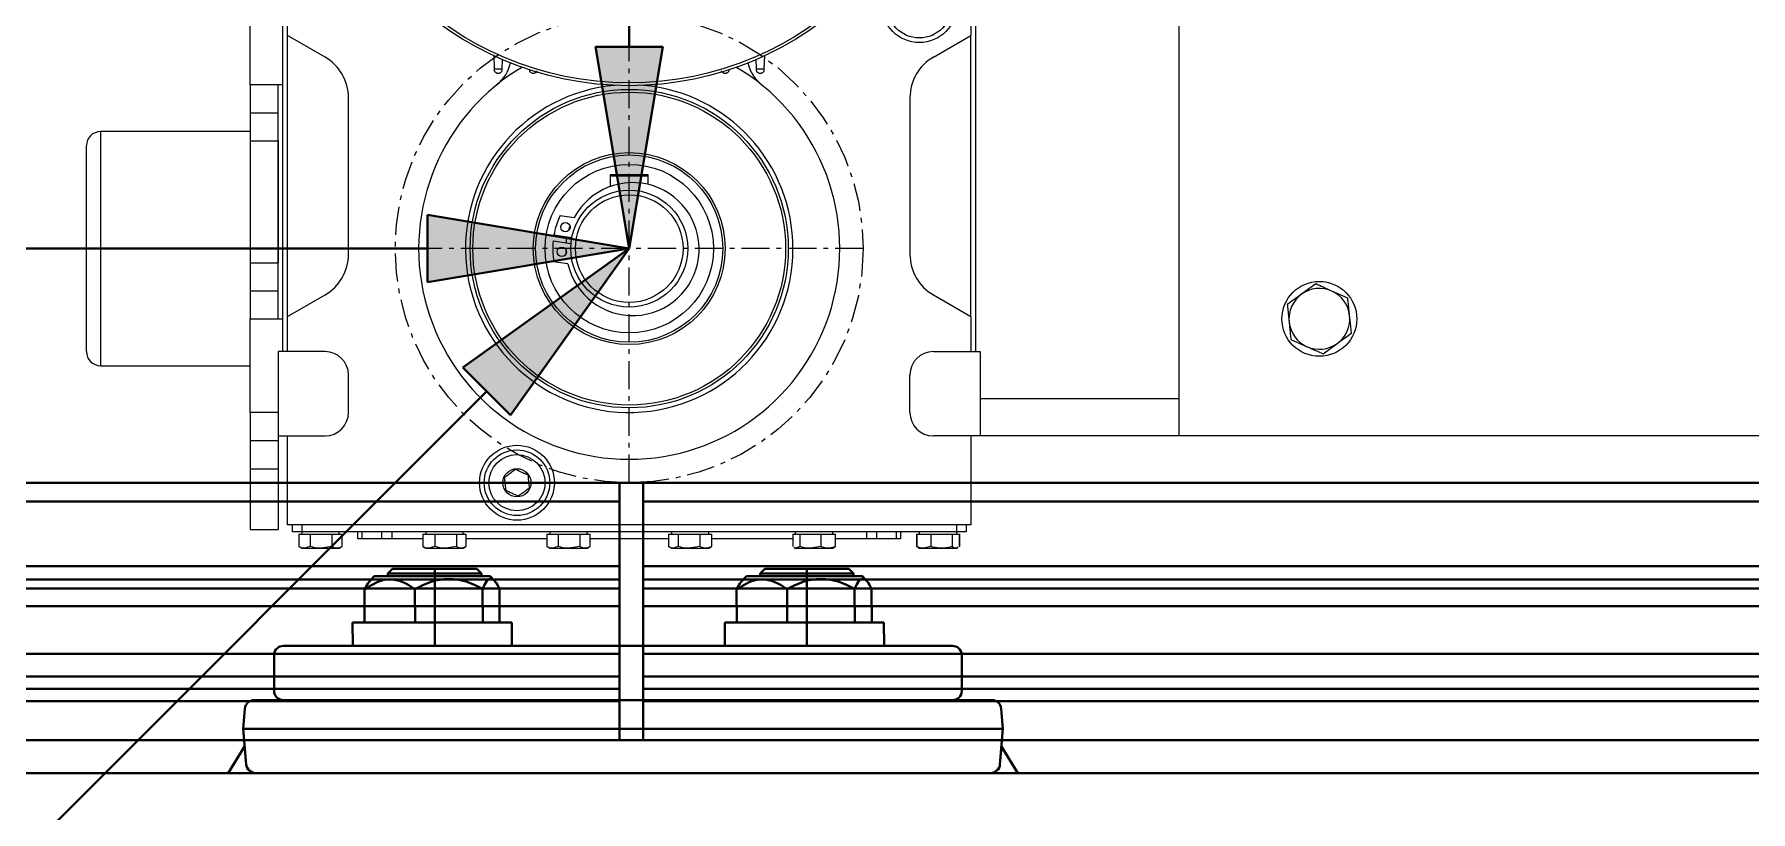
# Model space of a CAD drawing. Header units: centimetres. Extents: x 470464 to 524273, y 49611 to 59074.
# Drawn here: x 504143.85 to 504180.53, y 51237.26 to 51253.86 of the extents above; entities that cross this region are included whole.
import ezdxf

# ---------------------------------------------------------------- set-up
doc = ezdxf.new("R2010")
doc.units = ezdxf.units.CM
doc.header["$MEASUREMENT"] = 0
doc.linetypes.add('1244_Aselsan_MIUM_3000$0$ACAD_ISO10W100', pattern=[18, 12, -3, 0, -3])
doc.layers.add('S-COLS-CONC', color=4, linetype='Continuous', lineweight=40)
doc.layers.add('vinç', color=7, linetype='Continuous')

# ---------------------------------------------------------------- blocks, each defined once
blk = doc.blocks.new('trdnrtyrtbnyjerret')
at = {"color": 2, "linetype": 'Continuous', "lineweight": 25}
for p, q in [((416222.21, 68892.363), (416222.21, 68903.863)), ((416203.06, 68894.163), (416203.06, 68902.363)), ((416203.16, 68900.914), (416203.16, 68902.363)), ((416217.76, 68902.363), (416217.76, 68900.914)), ((416217.86, 68902.363), (416217.86, 68894.163)), ((416202.36, 68899.863), (416202.36, 68901.863)), ((416203.96, 68900.452), (416203.16, 68900.914)), ((416203.16, 68894.913), (416203.16, 68900.914)), ((416216.96, 68900.452), (416217.76, 68900.914)), ((416217.76, 68894.913), (416217.76, 68900.914)), ((416207.582, 68900.201), (416207.572, 68900.48)), ((416207.582, 68900.201), (416207.738, 68900.201)), ((416207.583, 68900.162), (416207.582, 68900.201)), ((416207.738, 68900.201), (416207.736, 68900.162)), ((416207.745, 68900.403), (416207.738, 68900.201)), ((416213.182, 68900.201), (416213.175, 68900.403)), ((416213.182, 68900.201), (416213.338, 68900.201)), ((416213.183, 68900.162), (416213.182, 68900.201)), ((416213.338, 68900.201), (416213.336, 68900.162)), ((416213.348, 68900.48), (416213.338, 68900.201)), ((416203.06, 68899.863), (416202.36, 68899.863)), ((416202.36, 68899.863), (416202.36, 68899.263)), ((416202.96, 68894.863), (416202.96, 68899.863)), ((416207.633, 68900.113), (416207.687, 68900.113)), ((416208.333, 68900.162), (416208.332, 68900.186)), ((416208.383, 68900.113), (416208.437, 68900.113)), ((416212.483, 68900.113), (416212.537, 68900.113)), ((416212.587, 68900.186), (416212.586, 68900.162)), ((416213.233, 68900.113), (416213.287, 68900.113)), ((416204.46, 68896.241), (416204.46, 68899.586)), ((416216.46, 68899.586), (416216.46, 68896.241)), ((416202.36, 68899.263), (416202.36, 68898.663)), ((416202.36, 68899.263), (416202.96, 68899.263)), ((416202.36, 68898.863), (416199.16, 68898.863)), ((416199.16, 68898.863), (416199.16, 68893.863)), ((416198.86, 68894.163), (416198.86, 68898.563)), ((416202.36, 68898.663), (416202.96, 68898.663)), ((416202.36, 68898.663), (416202.36, 68896.063)), ((416202.96, 68898.663), (416202.96, 68896.063)), ((416210.06, 68897.943), (416210.86, 68897.943)), ((416210.06, 68897.692), (416210.06, 68897.943)), ((416210.86, 68897.913), (416210.06, 68897.913)), ((416210.712, 68897.943), (416210.86, 68897.913)), ((416210.86, 68897.943), (416210.86, 68897.735)), ((416208.987, 68897.073), (416209.286, 68897.031)), ((416208.833, 68896.528), (416209.215, 68896.475)), ((416209.231, 68896.594), (416208.85, 68896.647)), ((416202.36, 68896.063), (416202.36, 68895.463)), ((416202.36, 68896.063), (416202.96, 68896.063)), ((416209.149, 68896.04), (416208.849, 68896.082)), ((416202.36, 68895.463), (416202.96, 68895.463)), ((416202.36, 68895.463), (416202.36, 68894.863)), ((416225.131, 68895.61), (416224.827, 68895.389)), ((416225.817, 68895.305), (416225.474, 68895.457)), ((416203.16, 68894.913), (416203.96, 68895.375)), ((416216.96, 68895.375), (416217.76, 68894.913)), ((416202.36, 68892.863), (416202.36, 68894.863)), ((416202.36, 68894.863), (416203.06, 68894.863)), ((416203.16, 68894.163), (416203.16, 68894.913)), ((416217.76, 68894.913), (416217.76, 68894.163)), ((416224.603, 68894.422), (416224.946, 68894.269)), ((416225.289, 68894.117), (416225.592, 68894.338)), ((416203.96, 68894.163), (416202.96, 68894.163)), ((416202.96, 68894.163), (416202.96, 68892.363)), ((416216.96, 68894.163), (416217.96, 68894.163)), ((416217.96, 68894.163), (416217.96, 68892.363)), ((416199.16, 68893.863), (416202.36, 68893.863)), ((416204.46, 68892.863), (416204.46, 68893.663)), ((416216.46, 68892.863), (416216.46, 68893.663)), ((416202.96, 68892.863), (416202.36, 68892.863)), ((416202.36, 68892.863), (416202.36, 68892.263)), ((416217.96, 68893.163), (416222.21, 68893.163)), ((416202.36, 68892.263), (416202.36, 68891.663)), ((416202.36, 68892.263), (416202.96, 68892.263)), ((416202.96, 68892.363), (416202.96, 68892.263)), ((416202.96, 68892.363), (416203.96, 68892.363)), ((416202.96, 68892.263), (416202.96, 68891.663)), ((416203.16, 68890.463), (416203.16, 68892.363)), ((416217.96, 68892.363), (416216.96, 68892.363)), ((416217.76, 68892.363), (416217.76, 68890.463)), ((416222.21, 68892.363), (416217.96, 68892.363)), ((416272.21, 68892.363), (416222.21, 68892.363)), ((416202.36, 68891.663), (416202.36, 68890.963)), ((416202.36, 68891.663), (416202.96, 68891.663)), ((416202.96, 68891.663), (416202.96, 68890.963)), ((416202.36, 68890.963), (416202.96, 68890.963)), ((416202.36, 68890.963), (416202.36, 68890.363)), ((416202.96, 68890.963), (416202.96, 68890.363)), ((416202.36, 68890.363), (416202.96, 68890.363)), ((416217.76, 68890.463), (416203.16, 68890.463)), ((416203.26, 68890.313), (416203.26, 68890.463)), ((416203.46, 68890.313), (416203.26, 68890.313)), ((416203.46, 68890.463), (416203.46, 68890.313)), ((416203.46, 68890.313), (416203.46, 68890.263)), ((416217.46, 68890.313), (416203.46, 68890.313)), ((416204.26, 68890.263), (416204.26, 68890.313)), ((416204.66, 68890.163), (416204.66, 68890.313)), ((416204.748, 68890.313), (416204.748, 68890.163)), ((416205.172, 68890.163), (416205.172, 68890.313)), ((416205.384, 68890.313), (416205.384, 68890.163)), ((416206.11, 68890.313), (416206.11, 68890.263)), ((416206.91, 68890.263), (416206.91, 68890.313)), ((416208.76, 68890.313), (416208.76, 68890.263)), ((416209.56, 68890.263), (416209.56, 68890.313)), ((416211.36, 68890.313), (416211.36, 68890.263)), ((416212.16, 68890.263), (416212.16, 68890.313)), ((416214.01, 68890.313), (416214.01, 68890.263)), ((416214.81, 68890.263), (416214.81, 68890.313)), ((416215.536, 68890.163), (416215.536, 68890.313)), ((416215.748, 68890.313), (416215.748, 68890.163)), ((416216.172, 68890.163), (416216.172, 68890.313)), ((416216.26, 68890.313), (416216.26, 68890.163)), ((416216.66, 68890.313), (416216.66, 68890.263)), ((416217.46, 68890.313), (416217.46, 68890.463)), ((416217.46, 68890.263), (416217.46, 68890.313)), ((416217.66, 68890.313), (416217.46, 68890.313)), ((416217.66, 68890.463), (416217.66, 68890.313)), ((416203.398, 68890.263), (416203.398, 68889.999)), ((416203.398, 68890.263), (416203.521, 68890.263)), ((416203.398, 68889.999), (416203.46, 68889.963)), ((416203.398, 68889.999), (416203.408, 68889.994)), ((416203.46, 68889.963), (416203.521, 68889.963)), ((416203.521, 68890.263), (416203.644, 68890.263)), ((416203.644, 68889.999), (416203.521, 68889.963)), ((416203.521, 68889.963), (416203.875, 68889.963)), ((416203.644, 68890.263), (416203.644, 68889.999)), ((416203.644, 68890.263), (416203.875, 68890.263)), ((416203.875, 68890.263), (416204.106, 68890.263)), ((416204.106, 68889.999), (416203.875, 68889.963)), ((416203.875, 68889.963), (416204.214, 68889.963)), ((416204.106, 68890.263), (416204.106, 68889.999)), ((416204.106, 68890.263), (416204.214, 68890.263)), ((416204.214, 68890.263), (416204.321, 68890.263)), ((416204.214, 68889.963), (416204.26, 68889.963)), ((416204.26, 68889.963), (416204.321, 68889.999)), ((416204.321, 68890.263), (416204.321, 68889.999)), ((416204.748, 68890.163), (416204.66, 68890.163)), ((416205.172, 68890.163), (416204.748, 68890.163)), ((416205.384, 68890.163), (416205.172, 68890.163)), ((416206.049, 68890.163), (416205.384, 68890.163)), ((416206.049, 68890.263), (416206.049, 68889.999)), ((416206.049, 68890.263), (416206.178, 68890.263)), ((416206.049, 68889.999), (416206.065, 68889.99)), ((416206.064, 68889.99), (416206.11, 68889.963)), ((416206.11, 68889.963), (416206.178, 68889.963)), ((416206.178, 68890.263), (416206.307, 68890.263)), ((416206.307, 68889.999), (416206.178, 68889.963)), ((416206.178, 68889.963), (416206.537, 68889.963)), ((416206.307, 68890.263), (416206.307, 68889.999)), ((416206.307, 68890.263), (416206.537, 68890.263)), ((416206.537, 68890.263), (416206.768, 68890.263)), ((416206.768, 68889.999), (416206.537, 68889.963)), ((416206.537, 68889.963), (416206.869, 68889.963)), ((416206.768, 68890.263), (416206.768, 68889.999)), ((416206.768, 68890.263), (416206.869, 68890.263)), ((416206.869, 68890.263), (416206.971, 68890.263)), ((416206.869, 68889.963), (416206.91, 68889.963)), ((416206.91, 68889.963), (416206.971, 68889.998)), ((416206.971, 68890.263), (416206.971, 68889.999)), ((416208.698, 68890.163), (416206.971, 68890.163)), ((416208.698, 68890.263), (416208.698, 68889.999)), ((416208.698, 68890.263), (416208.821, 68890.263)), ((416208.698, 68889.999), (416208.76, 68889.963)), ((416208.698, 68889.999), (416208.708, 68889.994)), ((416208.76, 68889.963), (416208.821, 68889.963)), ((416208.821, 68890.263), (416208.944, 68890.263)), ((416208.944, 68889.999), (416208.821, 68889.963)), ((416208.821, 68889.963), (416209.175, 68889.963)), ((416208.944, 68890.263), (416208.944, 68889.999)), ((416208.944, 68890.263), (416209.175, 68890.263)), ((416209.175, 68890.263), (416209.406, 68890.263)), ((416209.406, 68889.999), (416209.175, 68889.963)), ((416209.175, 68889.963), (416209.514, 68889.963)), ((416209.406, 68890.263), (416209.406, 68889.999)), ((416209.406, 68890.263), (416209.514, 68890.263)), ((416209.514, 68890.263), (416209.621, 68890.263)), ((416209.514, 68889.963), (416209.56, 68889.963)), ((416209.56, 68889.963), (416209.621, 68889.999)), ((416209.621, 68890.263), (416209.621, 68889.999)), ((416211.299, 68890.163), (416209.621, 68890.163)), ((416211.298, 68890.163), (416211.298, 68889.999)), ((416211.298, 68889.999), (416211.299, 68889.999)), ((416211.299, 68890.263), (416211.299, 68889.999)), ((416211.299, 68890.263), (416211.404, 68890.263)), ((416211.299, 68889.999), (416211.36, 68889.963)), ((416211.36, 68889.963), (416211.404, 68889.963)), ((416211.404, 68890.263), (416211.509, 68890.263)), ((416211.509, 68889.999), (416211.404, 68889.963)), ((416211.404, 68889.963), (416211.739, 68889.963)), ((416211.509, 68890.263), (416211.509, 68889.999)), ((416211.509, 68890.263), (416211.739, 68890.263)), ((416211.739, 68890.263), (416211.97, 68890.263)), ((416211.97, 68889.999), (416211.739, 68889.963)), ((416211.739, 68889.963), (416212.095, 68889.963)), ((416211.97, 68890.263), (416211.97, 68889.999)), ((416211.97, 68890.263), (416212.095, 68890.263)), ((416212.095, 68890.263), (416212.221, 68890.263)), ((416212.095, 68889.963), (416212.16, 68889.963)), ((416212.16, 68889.963), (416212.221, 68889.999)), ((416212.209, 68889.995), (416212.221, 68889.999)), ((416212.221, 68890.263), (416212.221, 68889.999)), ((416213.957, 68890.163), (416212.221, 68890.163)), ((416212.221, 68890.163), (416212.221, 68889.999)), ((416212.221, 68889.999), (416212.221, 68889.999)), ((416213.957, 68890.263), (416213.957, 68889.999)), ((416213.957, 68890.263), (416214.031, 68890.263)), ((416213.984, 68889.978), (416214.01, 68889.963)), ((416214.01, 68889.963), (416214.031, 68889.963)), ((416214.031, 68890.263), (416214.105, 68890.263)), ((416214.105, 68889.999), (416214.031, 68889.963)), ((416214.031, 68889.963), (416214.331, 68889.963)), ((416214.105, 68890.263), (416214.105, 68889.999)), ((416214.105, 68890.263), (416214.331, 68890.263)), ((416214.331, 68890.263), (416214.558, 68890.263)), ((416214.558, 68889.999), (416214.331, 68889.963)), ((416214.331, 68889.963), (416214.71, 68889.963)), ((416214.558, 68890.263), (416214.558, 68889.999)), ((416214.558, 68890.263), (416214.71, 68890.263)), ((416214.71, 68890.263), (416214.863, 68890.263)), ((416214.71, 68889.963), (416214.81, 68889.963)), ((416214.81, 68889.963), (416214.835, 68889.978)), ((416214.832, 68889.983), (416214.863, 68889.999)), ((416214.863, 68890.263), (416214.863, 68889.999)), ((416215.536, 68890.163), (416214.863, 68890.163)), ((416215.748, 68890.163), (416215.536, 68890.163)), ((416216.172, 68890.163), (416215.748, 68890.163)), ((416216.26, 68890.163), (416216.172, 68890.163)), ((416216.598, 68890.263), (416216.598, 68889.999)), ((416216.598, 68890.263), (416216.606, 68890.263)), ((416216.61, 68889.995), (416216.598, 68889.999)), ((416216.606, 68890.263), (416216.606, 68889.999)), ((416216.606, 68890.263), (416216.757, 68890.263)), ((416216.606, 68889.999), (416216.636, 68889.985)), ((416216.633, 68889.979), (416216.66, 68889.963)), ((416216.66, 68889.963), (416216.757, 68889.963)), ((416216.757, 68890.263), (416216.908, 68890.263)), ((416216.908, 68889.999), (416216.757, 68889.963)), ((416216.757, 68889.963), (416217.135, 68889.963)), ((416216.908, 68890.263), (416216.908, 68889.999)), ((416216.908, 68890.263), (416217.135, 68890.263)), ((416217.135, 68890.263), (416217.362, 68890.263)), ((416217.135, 68889.963), (416217.438, 68889.963)), ((416217.362, 68890.263), (416217.362, 68889.999)), ((416217.362, 68890.263), (416217.438, 68890.263)), ((416217.438, 68890.263), (416217.513, 68890.263)), ((416217.483, 68889.985), (416217.438, 68889.963)), ((416217.438, 68889.963), (416217.46, 68889.963)), ((416217.46, 68889.963), (416217.487, 68889.979)), ((416217.51, 68889.995), (416217.521, 68889.999)), ((416217.513, 68890.263), (416217.513, 68889.999)), ((416217.513, 68890.263), (416217.521, 68890.263)), ((416217.521, 68890.263), (416217.521, 68889.999))]:
    blk.add_line(p, q, dxfattribs=at)
at = {"color": 2, "linetype": 'Continuous', "lineweight": 25, "flags": 128}
for points in [[(416210.063, 68897.913), (416210.17, 68897.937), (416210.208, 68897.943)], [(416209.116, 68896.489), (416209.122, 68896.543), (416209.132, 68896.608)], [(416209.166, 68896.75), (416209.169, 68896.757), (416209.194, 68896.832)], [(416209.114, 68896.257), (416209.11, 68896.325), (416209.11, 68896.344)]]:
    blk.add_lwpolyline(points, dxfattribs=at)
at = {"color": 2, "linetype": 'Continuous', "lineweight": 25}
for centre, radius in [((416210.46, 68906.713), 6.87), ((416210.46, 68906.713), 6.811), ((416216.66, 68901.563), 0.8), ((416216.66, 68901.563), 0.7), ((416210.46, 68896.363), 3.4), ((416210.46, 68896.363), 3.342), ((416210.46, 68896.363), 2.05), ((416210.46, 68896.363), 2), ((416210.46, 68896.363), 1.8), ((416210.46, 68896.363), 1.25), ((416210.46, 68896.363), 1.15), ((416209.095, 68896.819), 0.1), ((416209.022, 68896.296), 0.1), ((416225.21, 68894.863), 0.8), ((416208.06, 68891.363), 0.8), ((416208.06, 68891.363), 0.7), ((416208.06, 68891.363), 0.6), ((416208.06, 68891.363), 0.3)]:
    blk.add_circle(centre, radius, dxfattribs=at)
for centre, radius, start, end in [((416203.46, 68899.586), 1, 0, 60), ((416207.139, 68900.494), 0.8, 308.7926, 348.094), ((416208.576, 68899.313), 1, 113.2532, 122.5569), ((416212.343, 68899.313), 1, 57.4431, 66.7468), ((416213.78, 68900.494), 0.8, 191.906, 231.2074), ((416217.46, 68899.586), 1, 120, 180), ((416210.46, 68896.363), 4.5, 122.5569, 57.4431), ((416210.46, 68896.363), 3.5, 94.9882, 0), ((416210.46, 68896.363), 3.5, 0, 85.0118), ((416199.16, 68898.563), 0.3, 90, 180), ((416210.534, 68896.353), 1.42, 192.7182, 151.4851), ((416210.46, 68896.363), 1.635, 154.2947, 169.9986), ((416210.46, 68896.363), 1.635, 174.2047, 189.9086), ((416203.46, 68896.241), 1, 300, 0), ((416217.46, 68896.241), 1, 180, 240), ((416225.21, 68894.863), 0.65, 66.0415, 126.0415), ((416225.21, 68894.863), 0.65, 6.0415, 66.0415), ((416225.21, 68894.863), 0.65, 126.0415, 186.0415), ((416225.21, 68894.863), 0.65, 186.0415, 246.0415), ((416225.21, 68894.863), 0.65, 306.0415, 6.0415), ((416225.21, 68894.863), 0.65, 246.0415, 306.0415), ((416199.16, 68894.163), 0.3, 180, 270), ((416203.96, 68893.663), 0.5, 0, 90), ((416216.96, 68893.663), 0.5, 90, 180), ((416203.96, 68892.863), 0.5, 270, 0), ((416216.96, 68892.863), 0.5, 180, 270)]:
    blk.add_arc(centre, radius, start, end, dxfattribs=at)
for points, knots in [([(416207.633, 68900.113), (416207.633, 68900.113), (416207.621, 68900.113), (416207.599, 68900.121), (416207.585, 68900.145), (416207.583, 68900.159), (416207.583, 68900.162)], [0, 0, 0, 0, 0.006088, 0.568534, 0.906319, 1, 1, 1, 1]), ([(416207.736, 68900.162), (416207.736, 68900.156), (416207.733, 68900.137), (416207.714, 68900.119), (416207.695, 68900.113), (416207.687, 68900.113), (416207.687, 68900.113)], [0, 0, 0, 0, 0.1659407, 0.6120266, 0.9939157, 1, 1, 1, 1]), ([(416208.383, 68900.113), (416208.383, 68900.113), (416208.371, 68900.113), (416208.349, 68900.121), (416208.335, 68900.145), (416208.333, 68900.159), (416208.333, 68900.162)], [0, 0, 0, 0, 0.006088, 0.568483, 0.906298, 1, 1, 1, 1]), ([(416208.486, 68900.162), (416208.486, 68900.156), (416208.483, 68900.137), (416208.464, 68900.119), (416208.445, 68900.113), (416208.437, 68900.113), (416208.437, 68900.113)], [0, 0, 0, 0, 0.1659185, 0.6119906, 0.9939157, 1, 1, 1, 1]), ([(416212.483, 68900.113), (416212.483, 68900.113), (416212.471, 68900.113), (416212.449, 68900.121), (416212.435, 68900.145), (416212.433, 68900.159), (416212.433, 68900.162)], [0, 0, 0, 0, 0.006088, 0.568528, 0.9063154, 1, 1, 1, 1]), ([(416212.586, 68900.162), (416212.586, 68900.156), (416212.583, 68900.137), (416212.564, 68900.119), (416212.545, 68900.113), (416212.537, 68900.113), (416212.537, 68900.113)], [0, 0, 0, 0, 0.1659389, 0.6120236, 0.9939157, 1, 1, 1, 1]), ([(416213.233, 68900.113), (416213.233, 68900.113), (416213.221, 68900.113), (416213.199, 68900.121), (416213.185, 68900.145), (416213.183, 68900.159), (416213.183, 68900.162)], [0, 0, 0, 0, 0.0060882, 0.5685602, 0.906328, 1, 1, 1, 1]), ([(416213.336, 68900.162), (416213.336, 68900.156), (416213.333, 68900.137), (416213.314, 68900.119), (416213.295, 68900.113), (416213.287, 68900.113), (416213.287, 68900.113)], [0, 0, 0, 0, 0.165953, 0.612047, 0.993916, 1, 1, 1, 1]), ([(416225.474, 68895.457), (416225.466, 68895.461), (416225.35, 68895.512), (416225.236, 68895.563), (416225.131, 68895.61)], [0, 0, 0, 0, 0.070215, 1, 1, 1, 1]), ([(416224.827, 68895.389), (416224.82, 68895.384), (416224.718, 68895.309), (416224.617, 68895.236), (416224.524, 68895.168)], [0, 0, 0, 0, 0.070215, 1, 1, 1, 1]), ([(416224.524, 68895.168), (416224.527, 68895.141), (416224.54, 68895.019), (416224.553, 68894.893), (416224.563, 68894.795)], [0, 0, 0, 0, 0.2237133, 1, 1, 1, 1]), ([(416225.856, 68894.932), (416225.846, 68895.03), (416225.832, 68895.156), (416225.82, 68895.278), (416225.817, 68895.305)], [0, 0, 0, 0, 0.776287, 1, 1, 1, 1]), ([(416224.563, 68894.795), (416224.567, 68894.764), (416224.58, 68894.638), (416224.593, 68894.515), (416224.603, 68894.422)], [0, 0, 0, 0, 0.241851, 1, 1, 1, 1]), ([(416225.896, 68894.559), (416225.886, 68894.652), (416225.873, 68894.775), (416225.859, 68894.901), (416225.856, 68894.932)], [0, 0, 0, 0, 0.758149, 1, 1, 1, 1]), ([(416225.592, 68894.338), (416225.599, 68894.343), (416225.702, 68894.418), (416225.802, 68894.491), (416225.896, 68894.559)], [0, 0, 0, 0, 0.070215, 1, 1, 1, 1]), ([(416224.946, 68894.269), (416224.954, 68894.266), (416225.07, 68894.214), (416225.183, 68894.164), (416225.289, 68894.117)], [0, 0, 0, 0, 0.070215, 1, 1, 1, 1]), ([(416207.796, 68891.481), (416207.81, 68891.491), (416207.848, 68891.519), (416207.919, 68891.57), (416207.985, 68891.618), (416208.02, 68891.644), (416208.03, 68891.65)], [0, 0, 0, 0, 0.184931, 0.519846, 0.871444, 1, 1, 1, 1]), ([(416207.826, 68891.194), (416207.822, 68891.235), (416207.814, 68891.305), (416207.804, 68891.408), (416207.799, 68891.458), (416207.796, 68891.481)], [0, 0, 0, 0, 0.439126, 0.751374, 1, 1, 1, 1]), ([(416208.03, 68891.65), (416208.068, 68891.634), (416208.132, 68891.605), (416208.226, 68891.563), (416208.273, 68891.542), (416208.294, 68891.533)], [0, 0, 0, 0, 0.439126, 0.751374, 1, 1, 1, 1]), ([(416208.294, 68891.533), (416208.298, 68891.492), (416208.305, 68891.421), (416208.316, 68891.319), (416208.321, 68891.268), (416208.323, 68891.246)], [0, 0, 0, 0, 0.439126, 0.751374, 1, 1, 1, 1]), ([(416208.09, 68891.076), (416208.052, 68891.093), (416207.987, 68891.122), (416207.894, 68891.164), (416207.847, 68891.185), (416207.826, 68891.194)], [0, 0, 0, 0, 0.439126, 0.751374, 1, 1, 1, 1]), ([(416208.323, 68891.246), (416208.314, 68891.239), (416208.279, 68891.213), (416208.213, 68891.166), (416208.142, 68891.114), (416208.103, 68891.086), (416208.09, 68891.076)], [0, 0, 0, 0, 0.128556, 0.480154, 0.815069, 1, 1, 1, 1]), ([(416203.521, 68889.963), (416203.518, 68889.963), (416203.477, 68889.964), (416203.436, 68889.982), (416203.398, 68889.999)], [0, 0, 0, 0, 0.070185, 1, 1, 1, 1]), ([(416203.875, 68889.963), (416203.87, 68889.963), (416203.792, 68889.964), (416203.715, 68889.982), (416203.644, 68889.999)], [0, 0, 0, 0, 0.0701852, 1, 1, 1, 1]), ([(416204.214, 68889.963), (416204.184, 68889.968), (416204.148, 68889.974), (416204.113, 68889.995), (416204.106, 68889.999)], [0, 0, 0, 0, 0.802776, 1, 1, 1, 1]), ([(416204.321, 68889.999), (416204.294, 68889.984), (416204.258, 68889.965), (416204.222, 68889.964), (416204.214, 68889.963)], [0, 0, 0, 0, 0.778954, 1, 1, 1, 1]), ([(416206.178, 68889.963), (416206.175, 68889.963), (416206.131, 68889.964), (416206.089, 68889.982), (416206.049, 68889.999)], [0, 0, 0, 0, 0.070185, 1, 1, 1, 1]), ([(416206.537, 68889.963), (416206.532, 68889.963), (416206.454, 68889.964), (416206.378, 68889.982), (416206.307, 68889.999)], [0, 0, 0, 0, 0.070185, 1, 1, 1, 1]), ([(416206.869, 68889.963), (416206.842, 68889.968), (416206.807, 68889.974), (416206.774, 68889.995), (416206.768, 68889.999)], [0, 0, 0, 0, 0.802776, 1, 1, 1, 1]), ([(416206.955, 68889.992), (416206.934, 68889.981), (416206.906, 68889.965), (416206.877, 68889.964), (416206.869, 68889.963)], [0, 0, 0, 0, 0.739072, 1, 1, 1, 1]), ([(416208.821, 68889.963), (416208.818, 68889.963), (416208.777, 68889.964), (416208.736, 68889.982), (416208.698, 68889.999)], [0, 0, 0, 0, 0.070185, 1, 1, 1, 1]), ([(416209.175, 68889.963), (416209.17, 68889.963), (416209.092, 68889.964), (416209.015, 68889.982), (416208.944, 68889.999)], [0, 0, 0, 0, 0.070185, 1, 1, 1, 1]), ([(416209.514, 68889.963), (416209.484, 68889.968), (416209.448, 68889.974), (416209.413, 68889.995), (416209.406, 68889.999)], [0, 0, 0, 0, 0.802776, 1, 1, 1, 1]), ([(416209.621, 68889.999), (416209.594, 68889.984), (416209.558, 68889.965), (416209.522, 68889.964), (416209.514, 68889.963)], [0, 0, 0, 0, 0.778954, 1, 1, 1, 1]), ([(416211.404, 68889.963), (416211.401, 68889.963), (416211.366, 68889.964), (416211.331, 68889.982), (416211.299, 68889.999)], [0, 0, 0, 0, 0.070185, 1, 1, 1, 1]), ([(416211.739, 68889.963), (416211.734, 68889.963), (416211.656, 68889.964), (416211.579, 68889.982), (416211.509, 68889.999)], [0, 0, 0, 0, 0.070185, 1, 1, 1, 1]), ([(416212.095, 68889.963), (416212.061, 68889.968), (416212.019, 68889.974), (416211.978, 68889.995), (416211.97, 68889.999)], [0, 0, 0, 0, 0.802776, 1, 1, 1, 1]), ([(416212.221, 68889.999), (416212.189, 68889.984), (416212.147, 68889.965), (416212.105, 68889.964), (416212.095, 68889.963)], [0, 0, 0, 0, 0.7789539, 1, 1, 1, 1]), ([(416214.031, 68889.963), (416214.029, 68889.963), (416214.014, 68889.963), (416214, 68889.974), (416213.988, 68889.983)], [0, 0, 0, 0, 0.119832, 1, 1, 1, 1]), ([(416214.331, 68889.963), (416214.326, 68889.963), (416214.249, 68889.964), (416214.175, 68889.982), (416214.105, 68889.999)], [0, 0, 0, 0, 0.070185, 1, 1, 1, 1]), ([(416214.71, 68889.963), (416214.669, 68889.968), (416214.617, 68889.974), (416214.568, 68889.995), (416214.558, 68889.999)], [0, 0, 0, 0, 0.802776, 1, 1, 1, 1]), ([(416214.863, 68889.999), (416214.824, 68889.984), (416214.773, 68889.965), (416214.722, 68889.964), (416214.71, 68889.963)], [0, 0, 0, 0, 0.778954, 1, 1, 1, 1]), ([(416216.757, 68889.963), (416216.753, 68889.963), (416216.703, 68889.964), (416216.653, 68889.982), (416216.606, 68889.999)], [0, 0, 0, 0, 0.070185, 1, 1, 1, 1]), ([(416217.135, 68889.963), (416217.073, 68889.968), (416216.996, 68889.974), (416216.923, 68889.995), (416216.908, 68889.999)], [0, 0, 0, 0, 0.802776, 1, 1, 1, 1]), ([(416217.362, 68889.999), (416217.303, 68889.984), (416217.229, 68889.965), (416217.152, 68889.964), (416217.135, 68889.963)], [0, 0, 0, 0, 0.778954, 1, 1, 1, 1]), ([(416217.438, 68889.963), (416217.436, 68889.963), (416217.41, 68889.964), (416217.385, 68889.982), (416217.362, 68889.999)], [0, 0, 0, 0, 0.070185, 1, 1, 1, 1])]:
    blk.add_open_spline(points, degree=3, knots=knots, dxfattribs=at)
at = {"layer": 'vinç', "color": 2, "linetype": '1244_Aselsan_MIUM_3000$0$ACAD_ISO10W100', "ltscale": 0.05}
for p, q in [((416210.46, 68891.363), (416210.46, 68901.363)), ((416215.46, 68896.363), (416205.46, 68896.363))]:
    blk.add_line(p, q, dxfattribs=at)
blk.add_circle((416210.46, 68896.363), 5, dxfattribs=at)
blk = doc.blocks.new('FTDYHRTTDYH')
h = blk.add_hatch(color=2)
h.dxf.hatch_style = 1
edge = h.paths.add_edge_path(flags=17)
edge.add_ellipse((-17648.479, 1196.212), major_axis=(0, -0.2), ratio=1, start_angle=275, end_angle=360, ccw=False)
edge.add_line((-17648.679, 1196.195), (-17648.712, 1196.576))
edge.add_line((-17648.712, 1196.576), (-17649.063, 1196.012))
edge.add_line((-17649.063, 1196.012), (-17648.479, 1196.012))
edge = h.paths.add_edge_path(flags=17)
edge.add_line((-17648.679, 1196.195), (-17648.712, 1196.576))
edge.add_line((-17648.712, 1196.576), (-17649.063, 1196.012))
edge.add_line((-17649.063, 1196.012), (-17648.479, 1196.012))
h = blk.add_hatch(color=2)
h.dxf.hatch_style = 1
edge = h.paths.add_edge_path(flags=17)
edge.add_ellipse((-17632.768, 1196.212), major_axis=(0, -0.2), ratio=1, start_angle=0, end_angle=85)
edge.add_line((-17632.569, 1196.195), (-17632.536, 1196.576))
edge.add_line((-17632.536, 1196.576), (-17632.185, 1196.012))
edge.add_line((-17632.185, 1196.012), (-17632.768, 1196.012))
edge = h.paths.add_edge_path(flags=17)
edge.add_line((-17632.569, 1196.195), (-17632.536, 1196.576))
edge.add_line((-17632.536, 1196.576), (-17632.185, 1196.012))
edge.add_line((-17632.185, 1196.012), (-17632.768, 1196.012))
at = {"color": 2}
for p, q in [((-17645.651, 1200.276), (-17645.551, 1200.376)), ((-17645.651, 1200.215), (-17645.651, 1200.276)), ((-17643.651, 1200.276), (-17645.651, 1200.276)), ((-17643.751, 1200.376), (-17645.551, 1200.376)), ((-17643.751, 1200.376), (-17643.651, 1200.276)), ((-17643.651, 1200.276), (-17643.651, 1200.215)), ((-17637.698, 1200.276), (-17637.598, 1200.376)), ((-17637.698, 1200.215), (-17637.698, 1200.276)), ((-17635.698, 1200.276), (-17637.698, 1200.276)), ((-17635.798, 1200.376), (-17637.598, 1200.376)), ((-17635.798, 1200.376), (-17635.698, 1200.276)), ((-17635.698, 1200.276), (-17635.698, 1200.215)), ((-17646.153, 1199.924), (-17646.148, 1199.228)), ((-17646.053, 1200.094), (-17645.943, 1200.215)), ((-17645.943, 1200.215), (-17643.708, 1200.215)), ((-17645.073, 1199.939), (-17645.068, 1199.228)), ((-17643.708, 1200.215), (-17643.463, 1200.215)), ((-17643.63, 1199.947), (-17643.625, 1199.228)), ((-17643.463, 1200.215), (-17643.373, 1200.119)), ((-17643.267, 1199.942), (-17643.262, 1199.228)), ((-17638.2, 1199.924), (-17638.194, 1199.228)), ((-17638.1, 1200.094), (-17637.99, 1200.215)), ((-17637.99, 1200.215), (-17635.755, 1200.215)), ((-17637.12, 1199.939), (-17637.115, 1199.228)), ((-17635.755, 1200.215), (-17635.51, 1200.215)), ((-17635.677, 1199.947), (-17635.672, 1199.228)), ((-17635.51, 1200.215), (-17635.42, 1200.119)), ((-17635.314, 1199.942), (-17635.308, 1199.228)), ((-17646.401, 1198.739), (-17646.405, 1199.228)), ((-17643.34, 1199.228), (-17646.405, 1199.228)), ((-17643.004, 1199.228), (-17643.34, 1199.228)), ((-17643.004, 1199.228), (-17643.001, 1198.728)), ((-17638.448, 1198.739), (-17638.452, 1199.228)), ((-17635.387, 1199.228), (-17638.452, 1199.228)), ((-17635.051, 1199.228), (-17635.387, 1199.228)), ((-17635.051, 1199.228), (-17635.047, 1198.728)), ((-17648.084, 1197.769), (-17648.084, 1198.546)), ((-17633.618, 1198.728), (-17647.885, 1198.728)), ((-17633.584, 1198.728), (-17633.618, 1198.728)), ((-17633.384, 1197.769), (-17633.384, 1198.546)), ((-17648.745, 1196.957), (-17648.708, 1197.386)), ((-17632.505, 1196.957), (-17632.542, 1197.386)), ((-17648.745, 1196.957), (-17648.744, 1196.957)), ((-17648.679, 1196.195), (-17648.745, 1196.957)), ((-17648.744, 1196.957), (-17648.677, 1196.195)), ((-17648.744, 1196.957), (-17632.505, 1196.957)), ((-17632.572, 1196.195), (-17632.505, 1196.957)), ((-17648.712, 1196.576), (-17649.063, 1196.012)), ((-17649.063, 1196.012), (-17648.712, 1196.576)), ((-17632.569, 1196.195), (-17632.536, 1196.576)), ((-17632.536, 1196.576), (-17632.185, 1196.012)), ((-17632.185, 1196.012), (-17632.536, 1196.576)), ((-17649.063, 1196.012), (-17648.479, 1196.012)), ((-17648.479, 1196.012), (-17649.063, 1196.012)), ((-17632.768, 1196.012), (-17648.479, 1196.012)), ((-17632.185, 1196.012), (-17632.768, 1196.012)), ((-17632.768, 1196.012), (-17632.185, 1196.012))]:
    blk.add_line(p, q, dxfattribs=at)
at = {"color": 2, "ltscale": 0.08}
for p, q in [((-17644.651, 1200.376), (-17644.651, 1198.728)), ((-17636.698, 1200.376), (-17636.698, 1198.728))]:
    blk.add_line(p, q, dxfattribs=at)
at = {"color": 2, "extrusion": (0, 0, -1)}
for centre, start, end in [((17647.885, 1198.528), 5, 90), ((17633.584, 1198.528), 90, 175)]:
    blk.add_arc(centre, 0.2, start, end, dxfattribs=at)
for centre, major_axis, start_param, end_param in [((-17648.479, 1196.212), (0, 0.2), 3.141593, 4.625123), ((-17632.768, 1196.212), (0, -0.2), 4.799655, 6.283185)]:
    blk.add_ellipse(centre, major_axis=major_axis, ratio=1, start_param=start_param, end_param=end_param, dxfattribs=at)
at = {"color": 2}
for points in [[(-17646.153, 1199.924), (-17645.99, 1200.049), (-17645.806, 1200.145), (-17645.424, 1200.151), (-17645.24, 1200.061), (-17645.073, 1199.939)], [(-17645.073, 1199.939), (-17644.854, 1200.063), (-17644.609, 1200.158), (-17644.098, 1200.161), (-17643.853, 1200.07), (-17643.63, 1199.947)], [(-17643.63, 1199.947), (-17643.576, 1200.07), (-17643.515, 1200.162), (-17643.386, 1200.16), (-17643.324, 1200.067), (-17643.267, 1199.942)], [(-17638.2, 1199.924), (-17638.036, 1200.049), (-17637.853, 1200.145), (-17637.471, 1200.151), (-17637.287, 1200.061), (-17637.12, 1199.939)], [(-17637.12, 1199.939), (-17636.901, 1200.063), (-17636.656, 1200.158), (-17636.145, 1200.161), (-17635.9, 1200.07), (-17635.677, 1199.947)], [(-17635.677, 1199.947), (-17635.623, 1200.07), (-17635.562, 1200.162), (-17635.433, 1200.16), (-17635.371, 1200.067), (-17635.314, 1199.942)]]:
    blk.add_open_spline(points, degree=3, knots=[0, 0, 0, 0, 0.5, 0.5, 1, 1, 1, 1], dxfattribs=at)
for points in [[(-17646.053, 1200.094), (-17646.088, 1200.056), (-17646.121, 1199.995), (-17646.153, 1199.924)], [(-17638.1, 1200.094), (-17638.135, 1200.056), (-17638.168, 1199.995), (-17638.2, 1199.924)]]:
    blk.add_open_spline(points, degree=3, dxfattribs=at)
at = {"layer": 'S-COLS-CONC', "color": 2}
blk.add_line((-17648.509, 1197.569), (-17632.742, 1197.569), dxfattribs=at)
for centre, start, end in [((-17647.884, 1197.769), 180, 270), ((-17633.584, 1197.769), 270, 360), ((-17648.509, 1197.369), 90, 174.9994), ((-17632.742, 1197.369), 4.9374, 90)]:
    blk.add_arc(centre, 0.2, start, end, dxfattribs=at)
blk = doc.blocks.new('tyrmnjytk')
at = {"layer": 'S-COLS-CONC'}
h = blk.add_hatch(color=2, dxfattribs=at)
h.dxf.hatch_style = 1
h.paths.add_polyline_path([(-18654.907, 1043.426), (-18654.135, 1038.802), (-18653.364, 1043.426)])
at = {"layer": 'S-COLS-CONC', "color": 2}
for p, q in [((-18654.135, 1043.426), (-18654.135, 1106.152)), ((-18654.135, 1038.802), (-18654.907, 1043.426)), ((-18654.907, 1043.426), (-18653.364, 1043.426)), ((-18654.135, 1038.802), (-18653.364, 1043.426))]:
    blk.add_line(p, q, dxfattribs=at)

msp = doc.modelspace()

# ---------------------------------------------------------------- linework, layer by layer
at = {"layer": 'S-COLS-CONC', "color": 2}
for p, q in [((504156.859, 51244.289), (504094.774, 51244.289)), ((504156.359, 51244.289), (504156.359, 51238.789)), ((504156.859, 51244.289), (504156.859, 51238.789)), ((504386.212, 51244.289), (504156.859, 51244.289)), ((504156.359, 51243.889), (504094.478, 51243.889)), ((504385.915, 51243.889), (504156.859, 51243.889)), ((504156.359, 51242.505), (504094.074, 51242.505)), ((504385.512, 51242.505), (504156.859, 51242.505)), ((504156.359, 51242.22), (504094.043, 51242.22)), ((504385.48, 51242.22), (504156.859, 51242.22)), ((504156.359, 51242.03), (504094.043, 51242.03)), ((504385.48, 51242.03), (504156.859, 51242.03)), ((504156.359, 51241.651), (504094.043, 51241.651)), ((504385.48, 51241.651), (504156.859, 51241.651)), ((504156.359, 51240.636), (504093.952, 51240.636)), ((504385.39, 51240.636), (504156.859, 51240.636)), ((504156.359, 51240.149), (504093.883, 51240.149)), ((504385.32, 51240.149), (504156.859, 51240.149)), ((504156.359, 51239.62), (504093.795, 51239.62)), ((504156.359, 51239.889), (504093.846, 51239.889)), ((504385.283, 51239.889), (504156.859, 51239.889)), ((504385.233, 51239.62), (504156.859, 51239.62)), ((504385.057, 51238.789), (504093.619, 51238.789)), ((504156.859, 51238.789), (504093.619, 51238.789)), ((504385.057, 51238.789), (504156.859, 51238.789)), ((504093.619, 51238.089), (504385.057, 51238.089)), ((504093.619, 51238.089), (504385.057, 51238.089))]:
    msp.add_line(p, q, dxfattribs=at)

# ---------------------------------------------------------------- block references
at = {"layer": 'S-COLS-CONC', "color": 2, "xscale": 0.9317000000000002, "yscale": 0.9317000000000002, "zscale": 0.9317000000000002}
msp.add_blockref('tyrmnjytk', (521536.622, 50281.437), dxfattribs=at)
at = {"layer": 'S-COLS-CONC', "color": 2, "yscale": 0.9317000000000002, "zscale": 0.9317000000000002}
for p, xscale, rotation in [((505124.416, 33869.231), -0.9317000000000002, 89.99999999999946), ((517130.496, 39644.107), -0.9317000000000003, 135.0000000000004)]:
    msp.add_blockref('tyrmnjytk', p, dxfattribs=dict(at, xscale=xscale, rotation=rotation))
at = {"layer": 'S-COLS-CONC', "color": 2, "rotation": 359.9999999999999}
msp.add_blockref('FTDYHRTTDYH', (521797.057, 50042.076), dxfattribs=at)
at = {"layer": 'vinç', "color": 2}
msp.add_blockref('trdnrtyrtbnyjerret', (87946.104, -17647.075), dxfattribs=at)

doc.saveas('drawing.dxf')
